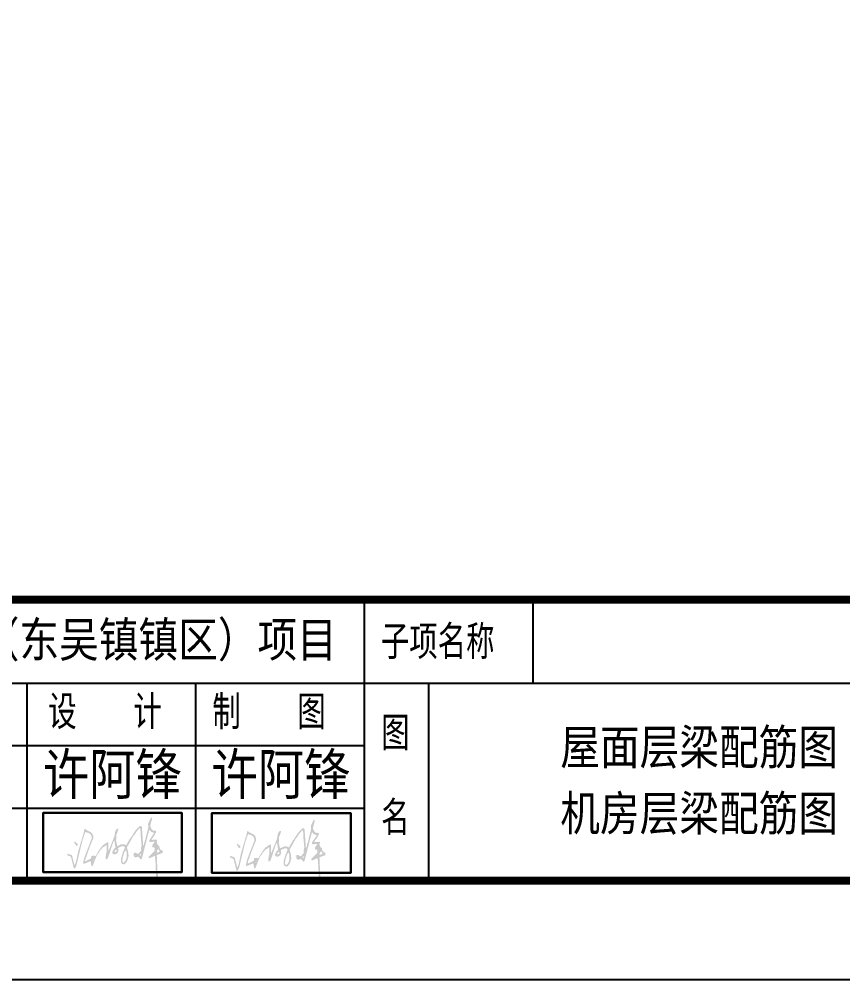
# Model space of a CAD drawing. Header units: millimetres. Extents: x -108786 to 29797, y -10598 to 53433.
# Drawn here: x -47866 to -39563, y -5967 to 3711 of the extents above; entities that cross this region are included whole.
import ezdxf

# ---------------------------------------------------------------- set-up
doc = ezdxf.new("R2010")
doc.units = ezdxf.units.MM
doc.header["$MEASUREMENT"] = 0
doc.linetypes.add('DASHED', pattern=[0.75, 0.5, -0.25])
for name, color, linetype in [('BEAM', 4, 'DASHED'), ('GoldSignBox', 7, 'Continuous'), ('JQLayer', 7, 'Continuous'), ('yy', 7, 'Continuous'), ('签字', 7, 'Continuous'), ('高专_图框', 7, 'Continuous')]:
    doc.layers.add(name, color=color, linetype=linetype)
doc.styles.add('GoldAttr', font='txt.shx', dxfattribs={"height": 4, "bigfont": 'hztxt.shx'})
doc.styles.add('高专图框仿宋', font='simfang.ttf')

# ---------------------------------------------------------------- blocks, each defined once
blk = doc.blocks.new('tk_tql_2018')
at = {"layer": '签字', "linetype": 'Continuous'}
h = blk.add_hatch(color=256, dxfattribs=at)
h.dxf.hatch_style = 1
h.paths.add_polyline_path([(-21501.8, 509.6), (-21510.8, 518.6), (-21521.8, 517.6), (-21527.8, 485.6), (-21583.8, 297.6), (-21606.8, 189.6), (-21618.8, 157.6), (-21622.8, 156.6), (-21646.8, 252.6), (-21656.8, 260.6), (-21678.8, 264.6), (-21684.8, 270.6), (-21694.8, 269.6), (-21691.8, 254.6), (-21684.8, 249.6), (-21668.8, 245.6), (-21656.8, 234.6), (-21630.8, 128.6), (-21622.8, 119.6), (-21614.8, 125.6), (-21603.8, 148.6), (-21539.8, 413.6), (-21531.8, 430.6), (-21525.8, 454.6), (-21511.8, 488.6), (-21481.8, 480.6), (-21457.8, 462.6), (-21448.8, 442.6), (-21447.8, 427.6), (-21522.8, 231.6), (-21535.8, 174.6), (-21529.8, 169.6), (-21512.8, 173.6), (-21463.8, 195.6), (-21458.8, 193.6), (-21451.8, 148.6), (-21445.8, 145.6), (-21438.8, 147.6), (-21406.8, 229.6), (-21385.8, 271.6), (-21381.8, 272.6), (-21365.8, 302.6), (-21352.8, 312.6), (-21346.8, 323.6), (-21344.8, 321.6), (-21337.8, 333.6), (-21312.8, 347.6), (-21306.8, 354.6), (-21298.8, 357.6), (-21297.8, 284.6), (-21302.8, 275.6), (-21308.8, 232.6), (-21305.8, 215.6), (-21301.8, 213.6), (-21293.8, 216.6), (-21283.8, 231.6), (-21233.8, 381.6), (-21220.8, 405.6), (-21208.8, 329.6), (-21219.8, 323.6), (-21240.8, 288.6), (-21241.8, 277.6), (-21225.8, 263.6), (-21209.8, 263.6), (-21189.8, 276.6), (-21180.8, 291.6), (-21179.8, 309.6), (-21183.8, 324.6), (-21175.8, 332.6), (-21143.8, 346.6), (-21121.8, 345.6), (-21113.8, 331.6), (-21134.8, 283.6), (-21152.8, 222.6), (-21152.8, 186.6), (-21142.8, 166.6), (-21118.8, 163.6), (-21112.8, 166.6), (-21098.8, 185.6), (-21095.8, 185.6), (-21088.8, 201.6), (-21076.8, 247.6), (-21080.8, 284.6), (-21093.8, 333.6), (-21027.8, 451.6), (-21019.8, 456.6), (-20996.8, 493.6), (-20965.8, 527.6), (-20957.8, 527.6), (-20954.8, 452.6), (-20945.8, 355.6), (-20953.8, 315.6), (-20948.8, 303.6), (-20975.8, 271.6), (-20983.8, 267.6), (-21009.8, 280.6), (-21020.8, 278.6), (-21024.8, 274.6), (-21025.8, 253.6), (-21022.8, 240.6), (-21012.8, 233.6), (-21001.8, 232.6), (-20981.8, 240.6), (-20967.8, 229.6), (-20955.8, 211.6), (-20948.8, 213.6), (-20940.8, 229.6), (-20868.8, 508.6), (-20865.8, 509.6), (-20848.8, 490.6), (-20820.8, 480.6), (-20819.8, 477.6), (-20866.8, 408.6), (-20868.8, 394.6), (-20858.8, 386.6), (-20817.8, 393.6), (-20815.8, 388.6), (-20838.8, 354.6), (-20837.8, 336.6), (-20812.8, 331.6), (-20812.8, 305.6), (-20818.8, 295.6), (-20875.8, 238.6), (-20871.8, 226.6), (-20859.8, 227.6), (-20817.8, 246.6), (-20810.8, 246.6), (-20802.8, 149.6), (-20801.8, 68.6), (-20797.8, 20.6), (-20788.8, 16.6), (-20783.8, 19.6), (-20779.8, 31.6), (-20779.8, 55.6), (-20783.8, 61.6), (-20792.8, 251.6), (-20784.8, 259.6), (-20733.8, 278.6), (-20731.8, 285.6), (-20734.8, 290.6), (-20734.8, 303.6), (-20744.8, 305.6), (-20757.8, 313.6), (-20765.8, 331.6), (-20766.8, 345.6), (-20783.8, 360.6), (-20794.8, 390.6), (-20788.8, 401.6), (-20788.8, 412.6), (-20844.8, 409.6), (-20843.8, 415.6), (-20812.8, 459.6), (-20799.8, 485.6), (-20798.8, 501.6), (-20828.8, 503.6), (-20842.8, 513.6), (-20857.8, 546.6), (-20855.8, 567.6), (-20842.8, 608.6), (-20840.8, 629.6), (-20844.8, 633.6), (-20851.8, 631.6), (-20879.8, 573.6), (-20878.8, 530.6), (-20910.8, 402.6), (-20913.8, 400.6), (-20924.8, 355.6), (-20929.8, 351.6), (-20942.8, 538.6), (-20948.8, 548.6), (-20966.8, 547.6), (-20997.8, 513.6), (-21001.8, 512.6), (-21055.8, 430.6), (-21056.8, 432.6), (-21095.8, 366.6), (-21096.8, 357.6), (-21101.8, 353.6), (-21109.8, 361.6), (-21128.8, 366.6), (-21152.8, 364.6), (-21186.8, 347.6), (-21191.8, 350.6), (-21202.8, 402.6), (-21198.8, 466.6), (-21194.8, 470.6), (-21178.8, 517.6), (-21181.8, 521.6), (-21194.8, 520.6), (-21209.8, 500.6), (-21222.8, 437.6), (-21277.8, 301.6), (-21281.8, 301.6), (-21279.8, 377.6), (-21283.8, 383.6), (-21293.8, 383.6), (-21308.8, 376.6), (-21313.8, 369.6), (-21338.8, 354.6), (-21342.8, 347.6), (-21348.8, 344.6), (-21348.8, 337.6), (-21356.8, 330.6), (-21380.8, 295.6), (-21408.8, 245.6), (-21425.8, 251.6), (-21448.8, 247.6), (-21452.8, 243.6), (-21452.8, 227.6), (-21457.8, 220.6), (-21506.8, 195.6), (-21516.8, 194.6), (-21507.8, 232.6), (-21505.8, 230.6), (-21472.8, 326.6), (-21436.8, 416.6), (-21434.8, 414.6), (-21431.8, 442.6), (-21440.8, 469.6), (-21456.8, 486.6)])
h.paths.add_polyline_path([(-21431.8, 213.6), (-21426.8, 213.6), (-21437.8, 190.6)], flags=16)
h.paths.add_polyline_path([(-21213.8, 302.6), (-21203.8, 311.6), (-21197.8, 309.6), (-21195.8, 298.6), (-21200.8, 290.6), (-21215.8, 283.6), (-21218.8, 285.6)], flags=16)
h.paths.add_polyline_path([(-21119.8, 285.6), (-21111.8, 295.6), (-21109.8, 303.6), (-21105.8, 305.6), (-21097.8, 285.6), (-21094.8, 241.6), (-21099.8, 216.6), (-21111.8, 192.6), (-21124.8, 179.6), (-21133.8, 181.6), (-21140.8, 194.6), (-21136.8, 230.6)], flags=16)
h.paths.add_polyline_path([(-21006.8, 253.6), (-21002.8, 253.6), (-21003.8, 251.6)], flags=16)
h.paths.add_polyline_path([(-20965.8, 258.6), (-20954.8, 267.6), (-20955.8, 269.6), (-20950.8, 270.6), (-20953.8, 252.6), (-20956.8, 249.6), (-20965.8, 254.6)], flags=16)
h.paths.add_polyline_path([(-20817.8, 273.6), (-20813.8, 274.6), (-20815.8, 270.6)], flags=16)
h.paths.add_polyline_path([(-20791.8, 325.6), (-20789.8, 331.6), (-20788.8, 327.6)], flags=16)
h.paths.add_polyline_path([(-20790.8, 301.6), (-20778.8, 315.6), (-20772.8, 314.6), (-20761.8, 291.6), (-20788.8, 280.6), (-20792.8, 281.6)], flags=16)
h.paths.add_polyline_path([(-21590.8, 369.6), (-21617.8, 392.6), (-21623.8, 393.6), (-21621.8, 373.6), (-21608.8, 360.6), (-21607.8, 349.6), (-21602.8, 347.6), (-21590.8, 354.6)], flags=17)
h = blk.add_hatch(color=256, dxfattribs=at)
h.dxf.hatch_style = 1
h.paths.add_polyline_path([(-19861.7, 487.1), (-19870.7, 496.1), (-19881.7, 495.1), (-19887.7, 463.1), (-19943.7, 275.1), (-19966.7, 167.1), (-19978.7, 135.1), (-19982.7, 134.1), (-20006.7, 230.1), (-20016.7, 238.1), (-20038.7, 242.1), (-20044.7, 248.1), (-20054.7, 247.1), (-20051.7, 232.1), (-20044.7, 227.1), (-20028.7, 223.1), (-20016.7, 212.1), (-19990.7, 106.1), (-19982.7, 97.1), (-19974.7, 103.1), (-19963.7, 126.1), (-19899.7, 391.1), (-19891.7, 408.1), (-19885.7, 432.1), (-19871.7, 466.1), (-19841.7, 458.1), (-19817.7, 440.1), (-19808.7, 420.1), (-19807.7, 405.1), (-19882.7, 209.1), (-19895.7, 152.1), (-19889.7, 147.1), (-19872.7, 151.1), (-19823.7, 173.1), (-19818.7, 171.1), (-19811.7, 126.1), (-19805.7, 123.1), (-19798.7, 125.1), (-19766.7, 207.1), (-19745.7, 249.1), (-19741.7, 250.1), (-19725.7, 280.1), (-19712.7, 290.1), (-19706.7, 301.1), (-19704.7, 299.1), (-19697.7, 311.1), (-19672.7, 325.1), (-19666.7, 332.1), (-19658.7, 335.1), (-19657.7, 262.1), (-19662.7, 253.1), (-19668.7, 210.1), (-19665.7, 193.1), (-19661.7, 191.1), (-19653.7, 194.1), (-19643.7, 209.1), (-19593.7, 359.1), (-19580.7, 383.1), (-19568.7, 307.1), (-19579.7, 301.1), (-19600.7, 266.1), (-19601.7, 255.1), (-19585.7, 241.1), (-19569.7, 241.1), (-19549.7, 254.1), (-19540.7, 269.1), (-19539.7, 287.1), (-19543.7, 302.1), (-19535.7, 310.1), (-19503.7, 324.1), (-19481.7, 323.1), (-19473.7, 309.1), (-19494.7, 261.1), (-19512.7, 200.1), (-19512.7, 164.1), (-19502.7, 144.1), (-19478.7, 141.1), (-19472.7, 144.1), (-19458.7, 163.1), (-19455.7, 163.1), (-19448.7, 179.1), (-19436.7, 225.1), (-19440.7, 262.1), (-19453.7, 311.1), (-19387.7, 429.1), (-19379.7, 434.1), (-19356.7, 471.1), (-19325.7, 505.1), (-19317.7, 505.1), (-19314.7, 430.1), (-19305.7, 333.1), (-19313.7, 293.1), (-19308.7, 281.1), (-19335.7, 249.1), (-19343.7, 245.1), (-19369.7, 258.1), (-19380.7, 256.1), (-19384.7, 252.1), (-19385.7, 231.1), (-19382.7, 218.1), (-19372.7, 211.1), (-19361.7, 210.1), (-19341.7, 218.1), (-19327.7, 207.1), (-19315.7, 189.1), (-19308.7, 191.1), (-19300.7, 207.1), (-19228.7, 486.1), (-19225.7, 487.1), (-19208.7, 468.1), (-19180.7, 458.1), (-19179.7, 455.1), (-19226.7, 386.1), (-19228.7, 372.1), (-19218.7, 364.1), (-19177.7, 371.1), (-19175.7, 366.1), (-19198.7, 332.1), (-19197.7, 314.1), (-19172.7, 309.1), (-19172.7, 283.1), (-19178.7, 273.1), (-19235.7, 216.1), (-19231.7, 204.1), (-19219.7, 205.1), (-19177.7, 224.1), (-19170.7, 224.1), (-19162.7, 127.1), (-19161.7, 46.1), (-19157.7, -1.9), (-19148.7, -5.9), (-19143.7, -2.9), (-19139.7, 9.1), (-19139.7, 33.1), (-19143.7, 39.1), (-19152.7, 229.1), (-19144.7, 237.1), (-19093.7, 256.1), (-19091.7, 263.1), (-19094.7, 268.1), (-19094.7, 281.1), (-19104.7, 283.1), (-19117.7, 291.1), (-19125.7, 309.1), (-19126.7, 323.1), (-19143.7, 338.1), (-19154.7, 368.1), (-19148.7, 379.1), (-19148.7, 390.1), (-19204.7, 387.1), (-19203.7, 393.1), (-19172.7, 437.1), (-19159.7, 463.1), (-19158.7, 479.1), (-19188.7, 481.1), (-19202.7, 491.1), (-19217.7, 524.1), (-19215.7, 545.1), (-19202.7, 586.1), (-19200.7, 607.1), (-19204.7, 611.1), (-19211.7, 609.1), (-19239.7, 551.1), (-19238.7, 508.1), (-19270.7, 380.1), (-19273.7, 378.1), (-19284.7, 333.1), (-19289.7, 329.1), (-19302.7, 516.1), (-19308.7, 526.1), (-19326.7, 525.1), (-19357.7, 491.1), (-19361.7, 490.1), (-19415.7, 408.1), (-19416.7, 410.1), (-19455.7, 344.1), (-19456.7, 335.1), (-19461.7, 331.1), (-19469.7, 339.1), (-19488.7, 344.1), (-19512.7, 342.1), (-19546.7, 325.1), (-19551.7, 328.1), (-19562.7, 380.1), (-19558.7, 444.1), (-19554.7, 448.1), (-19538.7, 495.1), (-19541.7, 499.1), (-19554.7, 498.1), (-19569.7, 478.1), (-19582.7, 415.1), (-19637.7, 279.1), (-19641.7, 279.1), (-19639.7, 355.1), (-19643.7, 361.1), (-19653.7, 361.1), (-19668.7, 354.1), (-19673.7, 347.1), (-19698.7, 332.1), (-19702.7, 325.1), (-19708.7, 322.1), (-19708.7, 315.1), (-19716.7, 308.1), (-19740.7, 273.1), (-19768.7, 223.1), (-19785.7, 229.1), (-19808.7, 225.1), (-19812.7, 221.1), (-19812.7, 205.1), (-19817.7, 198.1), (-19866.7, 173.1), (-19876.7, 172.1), (-19867.7, 210.1), (-19865.7, 208.1), (-19832.7, 304.1), (-19796.7, 394.1), (-19794.7, 392.1), (-19791.7, 420.1), (-19800.7, 447.1), (-19816.7, 464.1)])
h.paths.add_polyline_path([(-19791.7, 191.1), (-19786.7, 191.1), (-19797.7, 168.1)], flags=16)
h.paths.add_polyline_path([(-19573.7, 280.1), (-19563.7, 289.1), (-19557.7, 287.1), (-19555.7, 276.1), (-19560.7, 268.1), (-19575.7, 261.1), (-19578.7, 263.1)], flags=16)
h.paths.add_polyline_path([(-19479.7, 263.1), (-19471.7, 273.1), (-19469.7, 281.1), (-19465.7, 283.1), (-19457.7, 263.1), (-19454.7, 219.1), (-19459.7, 194.1), (-19471.7, 170.1), (-19484.7, 157.1), (-19493.7, 159.1), (-19500.7, 172.1), (-19496.7, 208.1)], flags=16)
h.paths.add_polyline_path([(-19366.7, 231.1), (-19362.7, 231.1), (-19363.7, 229.1)], flags=16)
h.paths.add_polyline_path([(-19325.7, 236.1), (-19314.7, 245.1), (-19315.7, 247.1), (-19310.7, 248.1), (-19313.7, 230.1), (-19316.7, 227.1), (-19325.7, 232.1)], flags=16)
h.paths.add_polyline_path([(-19177.7, 251.1), (-19173.7, 252.1), (-19175.7, 248.1)], flags=16)
h.paths.add_polyline_path([(-19151.7, 303.1), (-19149.7, 309.1), (-19148.7, 305.1)], flags=16)
h.paths.add_polyline_path([(-19150.7, 279.1), (-19138.7, 293.1), (-19132.7, 292.1), (-19121.7, 269.1), (-19148.7, 258.1), (-19152.7, 259.1)], flags=16)
h.paths.add_polyline_path([(-19950.7, 347.1), (-19977.7, 370.1), (-19983.7, 371.1), (-19981.7, 351.1), (-19968.7, 338.1), (-19967.7, 327.1), (-19962.7, 325.1), (-19950.7, 332.1)], flags=17)
at = {"layer": '高专_图框'}
for p, q in [((-18700, 0), (-18700, 2830)), ((-17000, 1990), (-17000, 2830)), ((-30600, 1990), (-6500, 1990)), ((-22100, 0), (-22100, 1990)), ((-20400, 0), (-20400, 1990)), ((-18050, 0), (-18050, 1990)), ((-30600, 1360), (-18700, 1360)), ((-30600, 730), (-18700, 730))]:
    blk.add_line(p, q, dxfattribs=at)
blk.add_lwpolyline([(-6500, 2830, 80, 80, 0), (-40000, 2830, 80, 80, 0), (-40000, 0, 0, 0, 0)], format="xyseb", dxfattribs=at)
at = {"char_height": 400, "width": 10500, "attachment_point": 5, "style": 'GoldAttr'}
for insert in [(-21241.4, 1055.8), (-19541.4, 1055.8)]:
    blk.add_mtext('{\\H1.1667x;许阿锋}', dxfattribs=dict(at, insert=insert))
at = {"layer": '高专_图框', "char_height": 300, "attachment_point": 7, "style": '高专图框仿宋'}
for s, insert in [('{\\W0.700000;子项名称}', (-18533.8, 2230.7)), ('{\\W0.700000;设    计}', (-21887.1, 1524.3)), ('{\\W0.700000;制    图}', (-20233.3, 1524.3)), ('{\\W0.700000;图}', (-18530.6, 1311.3)), ('{\\W0.700000;名}', (-18530.6, 459.9))]:
    blk.add_mtext(s, dxfattribs=dict(at, insert=insert))
blk = doc.blocks.new('A1+0(841x594)-TK_STYLE_a-TK_HQ_a-62ba77e7', base_point=(10, -10))
at = {"layer": 'GoldSignBox'}
for points in [[(-219.387, 0.833), (-205.387, 0.833), (-205.387, 6.833), (-219.387, 6.833)], [(-202.379, 0.787), (-188.379, 0.787), (-188.379, 6.787), (-202.379, 6.787)]]:
    blk.add_lwpolyline(points, close=True, dxfattribs=at)
at = {"layer": 'JQLayer', "color": 7, "linetype": 'Continuous'}
blk.add_lwpolyline([(-831, -10), (-831, 584), (10, 584), (10, -10)], close=True, dxfattribs=at)
at = {"layer": 'JQLayer', "color": 7, "linetype": 'Continuous', "const_width": 0.8}
blk.add_lwpolyline([(-806, 0), (-806, 574), (0, 574), (0, 0)], close=True, dxfattribs=at)
at = {"layer": 'yy'}
for points in [[(-219.387, 6.833), (-205.387, 6.833), (-205.387, 0.833), (-219.387, 0.833)], [(-202.379, 6.787), (-188.379, 6.787), (-188.379, 0.787), (-202.379, 0.787)]]:
    blk.add_lwpolyline(points, close=True, dxfattribs=at)
at = {"layer": '高专_图框', "xscale": 0.01, "yscale": 0.01, "zscale": 0.01}
blk.add_blockref('tk_tql_2018', (0, 0), dxfattribs=at)
at = {"char_height": 4, "attachment_point": 5, "style": 'GoldAttr'}
for s, insert, width in [('{\\W1;鄞州区DW01-03-03a地块（东吴镇镇区）项目}', (-238, 24.1), 102), ('屋面层梁配筋图\\P机房层梁配筋图', (-153.25, 9.95), 54.5)]:
    blk.add_mtext(s, dxfattribs=dict(at, insert=insert, width=width))

msp = doc.modelspace()

# ---------------------------------------------------------------- block references
at = {"layer": 'BEAM', "xscale": 100, "yscale": 100}
msp.add_blockref('A1+0(841x594)-TK_STYLE_a-TK_HQ_a-62ba77e7', (-24686.5, -5967), dxfattribs=at)

doc.saveas('drawing.dxf')
